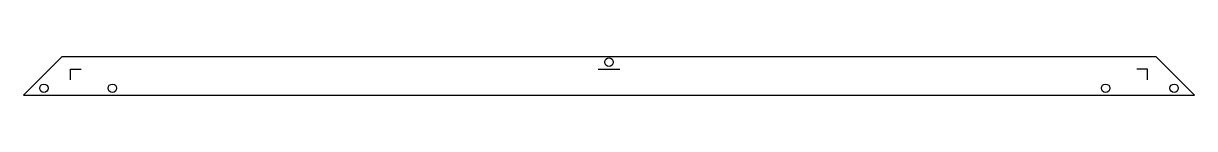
# Model space of a CAD drawing. Header units: inches. Extents: x -10.7 to 10.7, y 0 to 0.7.
import ezdxf

# ---------------------------------------------------------------- set-up
doc = ezdxf.new("R2010")
doc.units = ezdxf.units.IN
doc.header["$MEASUREMENT"] = 0
doc.layers.get('0').update_dxf_attribs({"lineweight": 25, "true_color": 0xffffff})

msp = doc.modelspace()

# ---------------------------------------------------------------- linework, layer by layer
msp.add_line((-0.19685, 0.4781), (0.19685, 0.4781))
msp.add_lwpolyline([(-10.7, 0), (10.7, 0), (10, 0.7), (-10, 0.7)], close=True)
for points in [[(-9.8425, 0.28125), (-9.8425, 0.4781), (-9.64565, 0.4781)], [(9.8425, 0.28125), (9.8425, 0.4781), (9.64565, 0.4781)]]:
    msp.add_lwpolyline(points)
for centre in [(0, 0.6031), (-10.325, 0.125), (-9.075, 0.125), (9.075, 0.125), (10.325, 0.125)]:
    msp.add_circle(centre, 0.07812)

doc.saveas('drawing.dxf')
